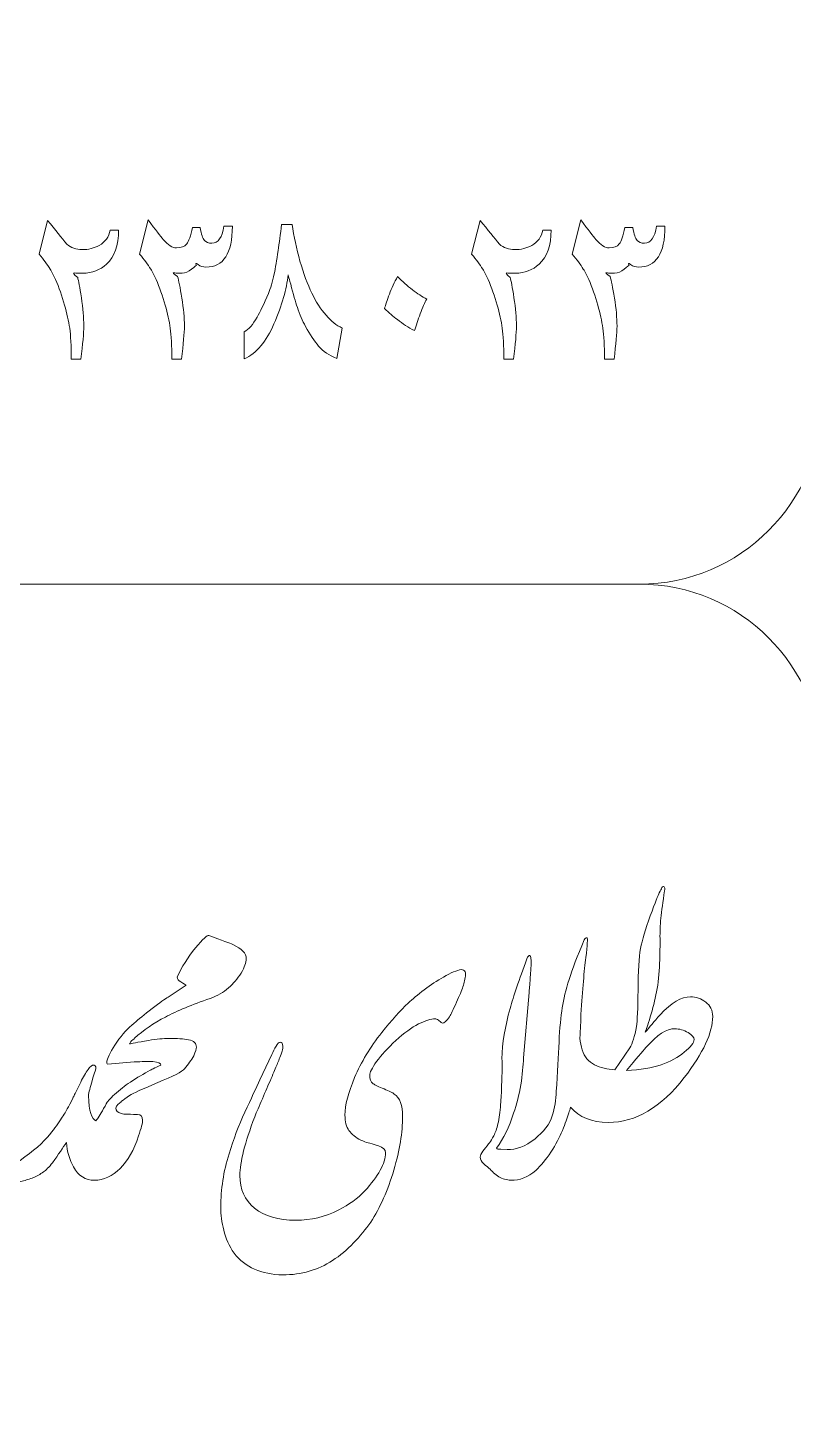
# Model space of a CAD drawing. Header units: millimetres. Extents: x 62 to 462, y 96 to 456.
# Drawn here: x 71.42 to 81.91, y 285.07 to 303.93 of the extents above; entities that cross this region are included whole.
import ezdxf

# ---------------------------------------------------------------- set-up
doc = ezdxf.new("R2010")
doc.units = ezdxf.units.MM
doc.header["$MEASUREMENT"] = 0
doc.layers.add('Layer 1', color=7, linetype='Continuous')

msp = doc.modelspace()

# ---------------------------------------------------------------- linework, layer by layer
at = {"layer": 'Layer 1', "color": 250, "lineweight": 18}
for points, knots in [([(64.8067, 316.3033), (64.8067, 316.3033), (79.8067, 316.3033), (79.8067, 316.3033), (81.1837, 316.3033), (82.3067, 315.1803), (82.3067, 313.8033), (82.3067, 313.8033), (82.3067, 298.8033), (82.3067, 298.8033), (82.3067, 297.4264), (81.1837, 296.3033), (79.8067, 296.3033), (79.8067, 296.3033), (64.8067, 296.3033), (64.8067, 296.3033), (63.4298, 296.3033), (62.3067, 297.4264), (62.3067, 298.8033), (62.3067, 298.8033), (62.3067, 313.8033), (62.3067, 313.8033), (62.3067, 315.1803), (63.4298, 316.3033), (64.8067, 316.3033)], [0, 0, 0, 0, 0.125, 0.125, 0.125, 0.25, 0.25, 0.25, 0.375, 0.375, 0.375, 0.5, 0.5, 0.5, 0.625, 0.625, 0.625, 0.75, 0.75, 0.75, 0.875, 0.875, 0.875, 1, 1, 1, 1]), ([(64.8067, 296.3033), (64.8067, 296.3033), (79.8067, 296.3033), (79.8067, 296.3033), (81.1837, 296.3033), (82.3067, 295.1803), (82.3067, 293.8033), (82.3067, 293.8033), (82.3067, 278.8033), (82.3067, 278.8033), (82.3067, 277.4264), (81.1837, 276.3033), (79.8067, 276.3033), (79.8067, 276.3033), (64.8067, 276.3033), (64.8067, 276.3033), (63.4298, 276.3033), (62.3067, 277.4264), (62.3067, 278.8033), (62.3067, 278.8033), (62.3067, 293.8033), (62.3067, 293.8033), (62.3067, 295.1803), (63.4298, 296.3033), (64.8067, 296.3033)], [0, 0, 0, 0, 0.125, 0.125, 0.125, 0.25, 0.25, 0.25, 0.375, 0.375, 0.375, 0.5, 0.5, 0.5, 0.625, 0.625, 0.625, 0.75, 0.75, 0.75, 0.875, 0.875, 0.875, 1, 1, 1, 1]), ([(78.9892, 290.0833), (78.9943, 290.0275), (79.0045, 289.9738), (79.0195, 289.9216), (79.0501, 289.8275), (79.1065, 289.7593), (79.1889, 289.7193), (79.2712, 289.6793), (79.3641, 289.6558), (79.4676, 289.6487), (79.4676, 289.6487), (79.6745, 289.9521), (79.6745, 289.9521), (79.7086, 290.0098), (79.7392, 290.1074), (79.7639, 290.2449), (79.7756, 290.3202), (79.7827, 290.4872), (79.7851, 290.7424), (79.7874, 290.9987), (79.798, 291.1892), (79.8192, 291.3127), (79.8427, 291.4279), (79.8874, 291.5761), (79.9532, 291.7584), (80.0202, 291.9418), (80.0614, 292.0476), (80.0755, 292.0759), (80.0908, 292.1041), (80.1026, 292.1276), (80.112, 292.1464), (80.1237, 292.1652), (80.1343, 292.1687), (80.1425, 292.1582), (80.1519, 292.1476), (80.1543, 292.1299), (80.1496, 292.1041), (80.1249, 291.95), (80.1073, 291.8254), (80.0979, 291.7278), (80.0896, 291.6302), (80.0849, 291.5373), (80.0861, 291.4491), (80.0873, 291.3609), (80.0861, 291.2468), (80.0814, 291.1069), (80.0767, 290.967), (80.0626, 290.8376), (80.0391, 290.72), (80.0167, 290.6012), (79.9885, 290.4872), (79.9532, 290.3755), (79.9191, 290.2649), (79.8956, 290.1944), (79.885, 290.1638), (79.9403, 290.2332), (80.0073, 290.312), (80.0884, 290.4025), (80.2413, 290.5683), (80.3812, 290.6506), (80.5047, 290.6506), (80.58, 290.6506), (80.6494, 290.6259), (80.7117, 290.5777), (80.7752, 290.5319), (80.8081, 290.4672), (80.8081, 290.3813), (80.8081, 290.1603), (80.6776, 289.8816), (80.4189, 289.5429), (80.1014, 289.1337), (79.7545, 288.9291), (79.3782, 288.9291), (79.1515, 288.9291), (78.9798, 288.9978), (78.8622, 289.1361), (78.8537, 289.1085), (78.8454, 289.0834), (78.8372, 289.0608), (78.8172, 288.9926), (78.7878, 288.9115), (78.749, 288.8186), (78.7114, 288.7257), (78.6585, 288.6269), (78.5915, 288.5234), (78.5233, 288.4199), (78.4551, 288.3364), (78.3857, 288.2718), (78.2787, 288.1789), (78.1646, 288.1342), (78.0447, 288.1365), (77.9835, 288.1389), (77.9271, 288.1553), (77.8765, 288.1859), (77.8283, 288.2177), (77.7836, 288.2576), (77.7425, 288.3035), (77.7048, 288.3329), (77.6825, 288.3529), (77.6731, 288.3611), (77.6413, 288.3917), (77.6249, 288.4223), (77.6249, 288.454), (77.6249, 288.4775), (77.6366, 288.5046), (77.659, 288.534), (77.6825, 288.5634), (77.7083, 288.5975), (77.7389, 288.6339), (77.7519, 288.6516), (77.7707, 288.6798), (77.793, 288.7163), (77.8165, 288.7527), (77.8365, 288.8021), (77.8542, 288.8632), (77.8706, 288.9232), (77.8859, 289.0032), (77.8965, 289.102), (77.9059, 289.2007), (77.9118, 289.2866), (77.9141, 289.3571), (77.9141, 289.3571), (77.9212, 289.5712), (77.9212, 289.5712), (77.9235, 289.6441), (77.9235, 289.7217), (77.9212, 289.8016), (77.9259, 290.0133), (77.9623, 290.2426), (78.0317, 290.4907), (78.0799, 290.6589), (78.1564, 290.8847), (78.2622, 291.1692), (78.2693, 291.1881), (78.2763, 291.1998), (78.2834, 291.2069), (78.2893, 291.2139), (78.2951, 291.2174), (78.2998, 291.2174), (78.3163, 291.2151), (78.3234, 291.1716), (78.321, 291.0869), (78.3187, 291.0458), (78.314, 290.9787), (78.3069, 290.887), (78.2998, 290.7929), (78.2951, 290.733), (78.2928, 290.7083), (78.2928, 290.7083), (78.2175, 289.8122), (78.2175, 289.8122), (78.2128, 289.704), (78.1999, 289.5817), (78.1799, 289.443), (78.1564, 289.3101), (78.1235, 289.1807), (78.0799, 289.0537), (78.02, 288.868), (77.9424, 288.708), (77.8483, 288.5751), (77.853, 288.5657), (77.8718, 288.561), (77.9036, 288.561), (77.9036, 288.561), (77.9906, 288.5575), (77.9906, 288.5575), (78.1164, 288.5528), (78.2422, 288.601), (78.3692, 288.701), (78.495, 288.8009), (78.5762, 288.9068), (78.6103, 289.0173), (78.6444, 289.129), (78.6632, 289.2407), (78.6656, 289.3536), (78.6808, 289.6135), (78.6938, 289.8393), (78.7032, 290.0309), (78.7126, 290.2226), (78.7267, 290.3778), (78.7467, 290.4978), (78.7655, 290.6166), (78.7973, 290.7471), (78.8408, 290.887), (78.8843, 291.0269), (78.9537, 291.208), (79.0477, 291.4315), (79.0618, 291.4538), (79.0736, 291.4632), (79.0854, 291.4585), (79.0971, 291.4538), (79.0924, 291.3644), (79.0701, 291.1881), (79.0477, 291.0128), (79.0254, 290.753), (79.003, 290.4084), (79.0007, 290.3188), (78.9961, 290.2108), (78.9892, 290.0833)], [0, 0, 0, 0, 0.0151515, 0.0151515, 0.0151515, 0.030303, 0.030303, 0.030303, 0.0454545, 0.0454545, 0.0454545, 0.0606061, 0.0606061, 0.0606061, 0.0757576, 0.0757576, 0.0757576, 0.0909091, 0.0909091, 0.0909091, 0.1060606, 0.1060606, 0.1060606, 0.1212121, 0.1212121, 0.1212121, 0.1363636, 0.1363636, 0.1363636, 0.1515152, 0.1515152, 0.1515152, 0.1666667, 0.1666667, 0.1666667, 0.1818182, 0.1818182, 0.1818182, 0.1969697, 0.1969697, 0.1969697, 0.2121212, 0.2121212, 0.2121212, 0.2272727, 0.2272727, 0.2272727, 0.2424242, 0.2424242, 0.2424242, 0.2575758, 0.2575758, 0.2575758, 0.2727273, 0.2727273, 0.2727273, 0.2878788, 0.2878788, 0.2878788, 0.3030303, 0.3030303, 0.3030303, 0.3181818, 0.3181818, 0.3181818, 0.3333333, 0.3333333, 0.3333333, 0.3484848, 0.3484848, 0.3484848, 0.3636364, 0.3636364, 0.3636364, 0.3787879, 0.3787879, 0.3787879, 0.3939394, 0.3939394, 0.3939394, 0.4090909, 0.4090909, 0.4090909, 0.4242424, 0.4242424, 0.4242424, 0.4393939, 0.4393939, 0.4393939, 0.4545455, 0.4545455, 0.4545455, 0.469697, 0.469697, 0.469697, 0.4848485, 0.4848485, 0.4848485, 0.5, 0.5, 0.5, 0.5151515, 0.5151515, 0.5151515, 0.530303, 0.530303, 0.530303, 0.5454545, 0.5454545, 0.5454545, 0.5606061, 0.5606061, 0.5606061, 0.5757576, 0.5757576, 0.5757576, 0.5909091, 0.5909091, 0.5909091, 0.6060606, 0.6060606, 0.6060606, 0.6212121, 0.6212121, 0.6212121, 0.6363636, 0.6363636, 0.6363636, 0.6515152, 0.6515152, 0.6515152, 0.6666667, 0.6666667, 0.6666667, 0.6818182, 0.6818182, 0.6818182, 0.6969697, 0.6969697, 0.6969697, 0.7121212, 0.7121212, 0.7121212, 0.7272727, 0.7272727, 0.7272727, 0.7424242, 0.7424242, 0.7424242, 0.7575758, 0.7575758, 0.7575758, 0.7727273, 0.7727273, 0.7727273, 0.7878788, 0.7878788, 0.7878788, 0.8030303, 0.8030303, 0.8030303, 0.8181818, 0.8181818, 0.8181818, 0.8333333, 0.8333333, 0.8333333, 0.8484848, 0.8484848, 0.8484848, 0.8636364, 0.8636364, 0.8636364, 0.8787879, 0.8787879, 0.8787879, 0.8939394, 0.8939394, 0.8939394, 0.9090909, 0.9090909, 0.9090909, 0.9242424, 0.9242424, 0.9242424, 0.9393939, 0.9393939, 0.9393939, 0.9545455, 0.9545455, 0.9545455, 0.969697, 0.969697, 0.969697, 0.9848485, 0.9848485, 0.9848485, 1, 1, 1, 1]), ([(72.8812, 290.2896), (72.9388, 290.3379), (73.0211, 290.4037), (73.1293, 290.4896), (73.2351, 290.5695), (73.3069, 290.6224), (73.3468, 290.6471), (73.3468, 290.6471), (73.5938, 290.8094), (73.5938, 290.8094), (73.5879, 290.8141), (73.5632, 290.8294), (73.5221, 290.8541), (73.4903, 290.8706), (73.4738, 290.8929), (73.4738, 290.9235), (73.5338, 291.0563), (73.6161, 291.1881), (73.722, 291.3198), (73.8254, 291.4432), (73.8854, 291.4997), (73.9042, 291.4879), (74.09, 291.4244), (74.2006, 291.3833), (74.2347, 291.368), (74.357, 291.3103), (74.4181, 291.2445), (74.4181, 291.1716), (74.4181, 291.121), (74.3946, 291.0552), (74.3487, 290.9752), (74.2982, 290.8964), (74.2405, 290.8294), (74.177, 290.7718), (74.1053, 290.7118), (74.0218, 290.6636), (73.9254, 290.6271), (73.6749, 290.5425), (73.4703, 290.4578), (73.3104, 290.3731), (73.153, 290.291), (73.0115, 290.194), (72.8872, 290.0812), (72.8872, 290.0812), (72.8823, 290.0733), (72.8823, 290.0733), (72.8565, 290.058), (72.84, 290.0427), (72.8318, 290.0286), (72.8235, 290.0145), (72.82, 290.0074), (72.82, 290.0051), (72.84, 290.0098), (72.927, 290.0251), (73.0787, 290.0533), (73.1904, 290.0709), (73.2845, 290.0803), (73.3609, 290.0803), (73.4703, 290.0803), (73.5608, 290.0733), (73.629, 290.0603), (73.7008, 290.0462), (73.7361, 290.0133), (73.7361, 289.9604), (73.7361, 289.9392), (73.7231, 289.9004), (73.6984, 289.8428), (73.6655, 289.7828), (73.6243, 289.7228), (73.5738, 289.6641), (73.5397, 289.6241), (73.4174, 289.5617), (73.2069, 289.4747), (72.9976, 289.3865), (72.8682, 289.3277), (72.82, 289.2972), (72.7718, 289.2654), (72.7353, 289.2395), (72.7095, 289.2196), (72.6956, 289.2012), (72.6804, 289.1876), (72.664, 289.179), (72.6281, 289.1378), (72.6233, 289.105), (72.6507, 289.0808), (72.6777, 289.0549), (72.7236, 289.042), (72.7883, 289.0408), (72.8529, 289.0396), (72.9, 289.0396), (72.9294, 289.0396), (72.9752, 289.0349), (72.9988, 289.0079), (72.9988, 288.9597), (72.9988, 288.9256), (72.9799, 288.8527), (72.9435, 288.7433), (72.8788, 288.5505), (72.7953, 288.4023), (72.6918, 288.2988), (72.5837, 288.1906), (72.4661, 288.1365), (72.3367, 288.1365), (72.2156, 288.1365), (72.1203, 288.1977), (72.051, 288.3188), (71.9982, 288.4152), (71.9658, 288.5273), (71.955, 288.6547), (71.9082, 288.5842), (71.845, 288.4918), (71.7652, 288.3776), (71.717, 288.3176), (71.6758, 288.2753), (71.6405, 288.2506), (71.5947, 288.2177), (71.5488, 288.1918), (71.5018, 288.173), (71.4548, 288.153), (71.403, 288.1377), (71.3466, 288.1248), (71.2901, 288.1118), (71.2349, 288.0989), (71.1796, 288.0848), (71.1796, 288.0848), (70.9515, 288.0295), (70.9515, 288.0295), (70.8597, 288.0142), (70.8033, 288.0119), (70.7833, 288.0225), (70.7833, 288.0554), (70.8209, 288.0954), (70.8974, 288.1436), (70.9656, 288.1871), (71.0361, 288.2318), (71.1067, 288.2765), (71.1784, 288.3211), (71.249, 288.3647), (71.3207, 288.4082), (71.5018, 288.5352), (71.6382, 288.6539), (71.7276, 288.7633), (71.7958, 288.8491), (71.8499, 288.9232), (71.8887, 288.9879), (71.9145, 289.0243), (71.9522, 289.0878), (72.0027, 289.1772), (72.0027, 289.1772), (72.0361, 289.2455), (72.0361, 289.2455), (72.044, 289.2642), (72.0525, 289.2821), (72.0616, 289.2995), (72.0657, 289.3079), (72.0699, 289.3159), (72.0743, 289.3238), (72.0743, 289.3238), (72.1509, 289.4806), (72.1509, 289.4806), (72.185, 289.5512), (72.2191, 289.6088), (72.2509, 289.6523), (72.2802, 289.6958), (72.3085, 289.717), (72.3332, 289.7146), (72.3567, 289.7029), (72.3637, 289.6805), (72.3543, 289.6452), (72.3285, 289.57), (72.3132, 289.5206), (72.3061, 289.4971), (72.28, 289.4103), (72.263, 289.3417), (72.2554, 289.292), (72.267, 289.084), (72.301, 288.9713), (72.3579, 288.9526), (72.3826, 288.9785), (72.419, 289.0338), (72.4649, 289.1184), (72.4919, 289.169), (72.5131, 289.2031), (72.526, 289.2219), (72.5295, 289.2262), (72.5334, 289.2299), (72.5378, 289.233), (72.5585, 289.2585), (72.5841, 289.2855), (72.613, 289.3124), (72.6848, 289.3771), (72.7565, 289.4324), (72.8306, 289.4806), (72.9247, 289.5429), (73.0152, 289.597), (73.1022, 289.6429), (73.1093, 289.6476), (73.1587, 289.6723), (73.2504, 289.7158), (73.2504, 289.7381), (73.2139, 289.7546), (73.1399, 289.764), (73.0764, 289.7664), (72.9893, 289.764), (72.8823, 289.7569), (72.8823, 289.7569), (72.5237, 289.7287), (72.5237, 289.7287), (72.5072, 289.7287), (72.5025, 289.7428), (72.5096, 289.7699), (72.5237, 289.8299), (72.5684, 289.9169), (72.646, 290.0286), (72.7214, 290.14), (72.7991, 290.225), (72.8791, 290.2849), (72.8791, 290.2849), (72.8812, 290.2896), (72.8812, 290.2896)], [0, 0, 0, 0, 0.0136986, 0.0136986, 0.0136986, 0.0273973, 0.0273973, 0.0273973, 0.0410959, 0.0410959, 0.0410959, 0.0547945, 0.0547945, 0.0547945, 0.0684932, 0.0684932, 0.0684932, 0.0821918, 0.0821918, 0.0821918, 0.0958904, 0.0958904, 0.0958904, 0.109589, 0.109589, 0.109589, 0.1232877, 0.1232877, 0.1232877, 0.1369863, 0.1369863, 0.1369863, 0.1506849, 0.1506849, 0.1506849, 0.1643836, 0.1643836, 0.1643836, 0.1780822, 0.1780822, 0.1780822, 0.1917808, 0.1917808, 0.1917808, 0.2054795, 0.2054795, 0.2054795, 0.2191781, 0.2191781, 0.2191781, 0.2328767, 0.2328767, 0.2328767, 0.2465753, 0.2465753, 0.2465753, 0.260274, 0.260274, 0.260274, 0.2739726, 0.2739726, 0.2739726, 0.2876712, 0.2876712, 0.2876712, 0.3013699, 0.3013699, 0.3013699, 0.3150685, 0.3150685, 0.3150685, 0.3287671, 0.3287671, 0.3287671, 0.3424658, 0.3424658, 0.3424658, 0.3561644, 0.3561644, 0.3561644, 0.369863, 0.369863, 0.369863, 0.3835616, 0.3835616, 0.3835616, 0.3972603, 0.3972603, 0.3972603, 0.4109589, 0.4109589, 0.4109589, 0.4246575, 0.4246575, 0.4246575, 0.4383562, 0.4383562, 0.4383562, 0.4520548, 0.4520548, 0.4520548, 0.4657534, 0.4657534, 0.4657534, 0.4794521, 0.4794521, 0.4794521, 0.4931507, 0.4931507, 0.4931507, 0.5068493, 0.5068493, 0.5068493, 0.5205479, 0.5205479, 0.5205479, 0.5342466, 0.5342466, 0.5342466, 0.5479452, 0.5479452, 0.5479452, 0.5616438, 0.5616438, 0.5616438, 0.5753425, 0.5753425, 0.5753425, 0.5890411, 0.5890411, 0.5890411, 0.6027397, 0.6027397, 0.6027397, 0.6164384, 0.6164384, 0.6164384, 0.630137, 0.630137, 0.630137, 0.6438356, 0.6438356, 0.6438356, 0.6575342, 0.6575342, 0.6575342, 0.6712329, 0.6712329, 0.6712329, 0.6849315, 0.6849315, 0.6849315, 0.6986301, 0.6986301, 0.6986301, 0.7123288, 0.7123288, 0.7123288, 0.7260274, 0.7260274, 0.7260274, 0.739726, 0.739726, 0.739726, 0.7534247, 0.7534247, 0.7534247, 0.7671233, 0.7671233, 0.7671233, 0.7808219, 0.7808219, 0.7808219, 0.7945205, 0.7945205, 0.7945205, 0.8082192, 0.8082192, 0.8082192, 0.8219178, 0.8219178, 0.8219178, 0.8356164, 0.8356164, 0.8356164, 0.8493151, 0.8493151, 0.8493151, 0.8630137, 0.8630137, 0.8630137, 0.8767123, 0.8767123, 0.8767123, 0.890411, 0.890411, 0.890411, 0.9041096, 0.9041096, 0.9041096, 0.9178082, 0.9178082, 0.9178082, 0.9315068, 0.9315068, 0.9315068, 0.9452055, 0.9452055, 0.9452055, 0.9589041, 0.9589041, 0.9589041, 0.9726027, 0.9726027, 0.9726027, 0.9863014, 0.9863014, 0.9863014, 1, 1, 1, 1]), ([(77.4214, 290.9341), (77.4132, 290.8764), (77.3979, 290.8212), (77.3791, 290.7671), (77.3591, 290.713), (77.3273, 290.6377), (77.2827, 290.5413), (77.238, 290.4449), (77.2109, 290.3896), (77.2015, 290.3755), (77.1651, 290.3179), (77.1321, 290.2896), (77.1051, 290.2896), (77.0839, 290.3038), (77.0663, 290.3167), (77.0498, 290.3296), (77.0334, 290.3426), (77.0192, 290.3484), (77.0051, 290.3484), (76.9475, 290.3484), (76.8723, 290.3249), (76.7782, 290.2779), (76.6829, 290.2308), (76.5806, 290.1556), (76.4677, 290.0521), (76.3548, 289.9486), (76.2667, 289.8522), (76.2032, 289.7628), (76.1408, 289.6735), (76.1091, 289.6111), (76.1091, 289.577), (76.1091, 289.5265), (76.1244, 289.4865), (76.1573, 289.4594), (76.1843, 289.4383), (76.2337, 289.4148), (76.3055, 289.3877), (76.376, 289.3595), (76.4242, 289.3371), (76.4466, 289.3183), (76.523, 289.2654), (76.5606, 289.1619), (76.5606, 289.0079), (76.5606, 288.795), (76.5207, 288.5505), (76.4395, 288.2765), (76.3596, 288.0013), (76.2537, 287.7638), (76.1232, 287.5615), (76.0562, 287.4674), (75.9786, 287.3733), (75.8892, 287.2793), (75.7998, 287.184), (75.7034, 287.1041), (75.5999, 287.037), (75.4023, 286.9065), (75.1742, 286.8407), (74.9179, 286.8407), (74.6262, 286.8454), (74.404, 286.9441), (74.2523, 287.137), (74.1841, 287.2358), (74.1359, 287.3404), (74.11, 287.451), (74.083, 287.5615), (74.07, 287.6662), (74.07, 287.7649), (74.07, 287.8908), (74.0794, 288.0142), (74.0971, 288.1353), (74.1159, 288.2553), (74.1441, 288.3764), (74.1829, 288.4987), (74.2429, 288.6963), (74.3146, 288.8868), (74.4005, 289.0702), (74.4851, 289.2537), (74.5533, 289.4018), (74.6062, 289.5147), (74.6062, 289.5147), (74.7685, 289.8593), (74.7685, 289.8593), (74.7873, 289.8981), (74.8062, 289.9357), (74.8273, 289.9733), (74.8473, 290.0098), (74.8661, 290.0274), (74.8826, 290.0274), (74.9049, 290.0274), (74.9179, 290.0098), (74.919, 289.9733), (74.9202, 289.9357), (74.9155, 289.9086), (74.9061, 289.8898), (74.8814, 289.824), (74.8591, 289.7675), (74.8414, 289.7228), (74.8226, 289.6782), (74.7956, 289.6135), (74.7579, 289.5288), (74.7215, 289.443), (74.6815, 289.3513), (74.6392, 289.2525), (74.5968, 289.1537), (74.5616, 289.0726), (74.5345, 289.0079), (74.3993, 288.6504), (74.3311, 288.3811), (74.3311, 288.2024), (74.3311, 288.0142), (74.3981, 287.8649), (74.5333, 287.7543), (74.6674, 287.6438), (74.8567, 287.5885), (75.1001, 287.5885), (75.3024, 287.5885), (75.4976, 287.6356), (75.6869, 287.7297), (75.8269, 287.8014), (75.9444, 287.8872), (76.0385, 287.9884), (76.1326, 288.0895), (76.2043, 288.1847), (76.2537, 288.2729), (76.3031, 288.3611), (76.3278, 288.4411), (76.3278, 288.5116), (76.3278, 288.5552), (76.2949, 288.5881), (76.229, 288.6081), (76.1632, 288.6292), (76.1161, 288.6433), (76.0867, 288.6504), (76.0585, 288.6563), (76.0256, 288.6692), (75.988, 288.688), (75.9174, 288.7221), (75.8633, 288.7656), (75.8257, 288.8174), (75.7892, 288.8691), (75.7704, 288.9397), (75.7704, 289.0291), (75.7704, 289.1643), (75.8151, 289.3371), (75.9033, 289.5453), (75.9915, 289.7546), (76.1161, 289.9604), (76.2772, 290.1626), (76.4089, 290.3273), (76.5289, 290.4625), (76.6359, 290.5648), (76.6935, 290.6177), (76.7676, 290.6789), (76.857, 290.7459), (76.9463, 290.8141), (77.0334, 290.8717), (77.1192, 290.9199), (77.2227, 290.9799), (77.3038, 291.014), (77.3638, 291.0234), (77.3885, 291.0234), (77.4061, 291.0128), (77.4155, 290.9928), (77.4238, 290.9717), (77.4261, 290.9529), (77.4214, 290.9341)], [0, 0, 0, 0, 0.0181818, 0.0181818, 0.0181818, 0.0363636, 0.0363636, 0.0363636, 0.0545455, 0.0545455, 0.0545455, 0.0727273, 0.0727273, 0.0727273, 0.0909091, 0.0909091, 0.0909091, 0.1090909, 0.1090909, 0.1090909, 0.1272727, 0.1272727, 0.1272727, 0.1454545, 0.1454545, 0.1454545, 0.1636364, 0.1636364, 0.1636364, 0.1818182, 0.1818182, 0.1818182, 0.2, 0.2, 0.2, 0.2181818, 0.2181818, 0.2181818, 0.2363636, 0.2363636, 0.2363636, 0.2545455, 0.2545455, 0.2545455, 0.2727273, 0.2727273, 0.2727273, 0.2909091, 0.2909091, 0.2909091, 0.3090909, 0.3090909, 0.3090909, 0.3272727, 0.3272727, 0.3272727, 0.3454545, 0.3454545, 0.3454545, 0.3636364, 0.3636364, 0.3636364, 0.3818182, 0.3818182, 0.3818182, 0.4, 0.4, 0.4, 0.4181818, 0.4181818, 0.4181818, 0.4363636, 0.4363636, 0.4363636, 0.4545455, 0.4545455, 0.4545455, 0.4727273, 0.4727273, 0.4727273, 0.4909091, 0.4909091, 0.4909091, 0.5090909, 0.5090909, 0.5090909, 0.5272727, 0.5272727, 0.5272727, 0.5454545, 0.5454545, 0.5454545, 0.5636364, 0.5636364, 0.5636364, 0.5818182, 0.5818182, 0.5818182, 0.6, 0.6, 0.6, 0.6181818, 0.6181818, 0.6181818, 0.6363636, 0.6363636, 0.6363636, 0.6545455, 0.6545455, 0.6545455, 0.6727273, 0.6727273, 0.6727273, 0.6909091, 0.6909091, 0.6909091, 0.7090909, 0.7090909, 0.7090909, 0.7272727, 0.7272727, 0.7272727, 0.7454545, 0.7454545, 0.7454545, 0.7636364, 0.7636364, 0.7636364, 0.7818182, 0.7818182, 0.7818182, 0.8, 0.8, 0.8, 0.8181818, 0.8181818, 0.8181818, 0.8363636, 0.8363636, 0.8363636, 0.8545455, 0.8545455, 0.8545455, 0.8727273, 0.8727273, 0.8727273, 0.8909091, 0.8909091, 0.8909091, 0.9090909, 0.9090909, 0.9090909, 0.9272727, 0.9272727, 0.9272727, 0.9454545, 0.9454545, 0.9454545, 0.9636364, 0.9636364, 0.9636364, 0.9818182, 0.9818182, 0.9818182, 1, 1, 1, 1]), ([(80.5529, 290.0638), (80.5529, 290.0932), (80.5259, 290.125), (80.4706, 290.1603), (80.4106, 290.1944), (80.3507, 290.212), (80.2907, 290.212), (80.1813, 290.2167), (80.0473, 290.1297), (79.8921, 289.9533), (79.845, 289.9051), (79.7568, 289.8004), (79.6263, 289.6393), (79.8192, 289.6487), (79.9779, 289.6758), (80.1037, 289.7193), (80.2284, 289.7628), (80.3342, 289.8204), (80.4189, 289.891), (80.5082, 289.9627), (80.5529, 290.0203), (80.5529, 290.0638)], [0, 0, 0, 0, 0.1428571, 0.1428571, 0.1428571, 0.2857143, 0.2857143, 0.2857143, 0.4285714, 0.4285714, 0.4285714, 0.5714286, 0.5714286, 0.5714286, 0.7142857, 0.7142857, 0.7142857, 0.8571429, 0.8571429, 0.8571429, 1, 1, 1, 1])]:
    msp.add_open_spline(points, degree=3, knots=knots, dxfattribs=at)
at = {"layer": 'Layer 1', "color": 250, "lineweight": 9}
for points, knots in [([(72.1691, 300.8859), (72.2555, 300.8859), (72.3337, 300.9059), (72.4048, 300.9447), (72.4865, 300.9893), (72.5365, 301.0593), (72.5547, 301.1545), (72.5547, 301.1545), (72.6688, 301.1545), (72.6688, 301.1545), (72.6688, 300.9435), (72.6141, 300.7877), (72.5048, 300.6877), (72.4154, 300.6054), (72.3067, 300.5637), (72.1797, 300.5637), (72.1797, 300.5637), (72.1538, 300.5637), (72.1538, 300.5637), (72.1168, 300.5637), (72.0868, 300.5649), (72.0633, 300.5672), (72.0398, 300.5696), (72.055, 300.549), (72.1091, 300.5055), (72.1203, 300.4655), (72.1373, 300.3726), (72.1597, 300.2274), (72.182, 300.0822), (72.1932, 299.9523), (72.1932, 299.8388), (72.1932, 299.7436), (72.1797, 299.5925), (72.152, 299.3862), (72.152, 299.3862), (72.0209, 299.3862), (72.0209, 299.3862), (72.0209, 299.5696), (72.0139, 299.7107), (71.9998, 299.8089), (71.9851, 299.907), (71.9622, 300.0123), (71.9298, 300.1246), (71.894, 300.2486), (71.8528, 300.3668), (71.8058, 300.4779), (71.7828, 300.5296), (71.7582, 300.5766), (71.7317, 300.619), (71.6941, 300.6825), (71.6435, 300.7506), (71.58, 300.8241), (71.58, 300.8241), (71.6953, 301.2874), (71.6953, 301.2874), (71.8034, 301.1539), (71.891, 301.0452), (71.9592, 300.9599), (72.0186, 300.9106), (72.0885, 300.8859), (72.1691, 300.8859)], [0, 0, 0, 0, 0.05, 0.05, 0.05, 0.1, 0.1, 0.1, 0.15, 0.15, 0.15, 0.2, 0.2, 0.2, 0.25, 0.25, 0.25, 0.3, 0.3, 0.3, 0.35, 0.35, 0.35, 0.4, 0.4, 0.4, 0.45, 0.45, 0.45, 0.5, 0.5, 0.5, 0.55, 0.55, 0.55, 0.6, 0.6, 0.6, 0.65, 0.65, 0.65, 0.7, 0.7, 0.7, 0.75, 0.75, 0.75, 0.8, 0.8, 0.8, 0.85, 0.85, 0.85, 0.9, 0.9, 0.9, 0.95, 0.95, 0.95, 1, 1, 1, 1]), ([(73.9486, 300.974), (74.0345, 300.974), (74.0891, 301.0516), (74.1121, 301.2063), (74.1121, 301.2063), (74.2279, 301.2063), (74.2279, 301.2063), (74.2279, 300.833), (74.1068, 300.6466), (73.8658, 300.6466), (73.8281, 300.6466), (73.7923, 300.6584), (73.7582, 300.6819), (73.7247, 300.7054), (73.717, 300.7007), (73.737, 300.6672), (73.7382, 300.673), (73.7153, 300.6572), (73.6676, 300.619), (73.6253, 300.5837), (73.5824, 300.5655), (73.5389, 300.5655), (73.533, 300.5655), (73.526, 300.5655), (73.5171, 300.5649), (73.5083, 300.5643), (73.4983, 300.5637), (73.4872, 300.5637), (73.4666, 300.5637), (73.446, 300.5661), (73.426, 300.5702), (73.406, 300.5743), (73.4231, 300.5566), (73.4783, 300.5173), (73.4936, 300.4649), (73.5124, 300.3668), (73.536, 300.2227), (73.5595, 300.0793), (73.5712, 299.9511), (73.5712, 299.8388), (73.5712, 299.7436), (73.5577, 299.5925), (73.5301, 299.3862), (73.5301, 299.3862), (73.399, 299.3862), (73.399, 299.3862), (73.399, 299.5696), (73.3919, 299.7107), (73.3778, 299.8089), (73.3631, 299.907), (73.3402, 300.0123), (73.3079, 300.1246), (73.2726, 300.2486), (73.2308, 300.3668), (73.1838, 300.4779), (73.1609, 300.5296), (73.1362, 300.5766), (73.1097, 300.619), (73.0721, 300.6825), (73.0216, 300.7506), (72.9581, 300.8241), (72.9581, 300.8241), (73.0756, 301.2927), (73.0756, 301.2927), (73.1756, 301.1592), (73.2444, 301.0699), (73.282, 301.024), (73.3478, 300.9482), (73.4078, 300.91), (73.4631, 300.91), (73.526, 300.91), (73.5724, 300.9282), (73.6024, 300.9635), (73.6312, 300.9981), (73.6571, 301.0734), (73.68, 301.1892), (73.68, 301.1892), (73.787, 301.1892), (73.787, 301.1892), (73.8028, 301.0975), (73.8222, 301.0387), (73.8452, 301.0128), (73.8681, 300.987), (73.9028, 300.974), (73.9486, 300.974)], [0, 0, 0, 0, 0.0357143, 0.0357143, 0.0357143, 0.0714286, 0.0714286, 0.0714286, 0.1071429, 0.1071429, 0.1071429, 0.1428571, 0.1428571, 0.1428571, 0.1785714, 0.1785714, 0.1785714, 0.2142857, 0.2142857, 0.2142857, 0.25, 0.25, 0.25, 0.2857143, 0.2857143, 0.2857143, 0.3214286, 0.3214286, 0.3214286, 0.3571429, 0.3571429, 0.3571429, 0.3928571, 0.3928571, 0.3928571, 0.4285714, 0.4285714, 0.4285714, 0.4642857, 0.4642857, 0.4642857, 0.5, 0.5, 0.5, 0.5357143, 0.5357143, 0.5357143, 0.5714286, 0.5714286, 0.5714286, 0.6071429, 0.6071429, 0.6071429, 0.6428571, 0.6428571, 0.6428571, 0.6785714, 0.6785714, 0.6785714, 0.7142857, 0.7142857, 0.7142857, 0.75, 0.75, 0.75, 0.7857143, 0.7857143, 0.7857143, 0.8214286, 0.8214286, 0.8214286, 0.8571429, 0.8571429, 0.8571429, 0.8928571, 0.8928571, 0.8928571, 0.9285714, 0.9285714, 0.9285714, 0.9642857, 0.9642857, 0.9642857, 1, 1, 1, 1]), ([(78.0951, 300.8859), (78.1815, 300.8859), (78.2597, 300.9059), (78.3308, 300.9447), (78.4125, 300.9893), (78.4625, 301.0593), (78.4807, 301.1545), (78.4807, 301.1545), (78.5948, 301.1545), (78.5948, 301.1545), (78.5948, 300.9435), (78.5401, 300.7877), (78.4308, 300.6877), (78.3414, 300.6054), (78.2327, 300.5637), (78.1057, 300.5637), (78.1057, 300.5637), (78.0798, 300.5637), (78.0798, 300.5637), (78.0428, 300.5637), (78.0128, 300.5649), (77.9893, 300.5672), (77.9658, 300.5696), (77.981, 300.549), (78.0351, 300.5055), (78.0463, 300.4655), (78.0633, 300.3726), (78.0857, 300.2274), (78.108, 300.0822), (78.1192, 299.9523), (78.1192, 299.8388), (78.1192, 299.7436), (78.1057, 299.5925), (78.078, 299.3862), (78.078, 299.3862), (77.9469, 299.3862), (77.9469, 299.3862), (77.9469, 299.5696), (77.9399, 299.7107), (77.9258, 299.8089), (77.9111, 299.907), (77.8882, 300.0123), (77.8558, 300.1246), (77.82, 300.2486), (77.7788, 300.3668), (77.7318, 300.4779), (77.7088, 300.5296), (77.6842, 300.5766), (77.6577, 300.619), (77.6201, 300.6825), (77.5695, 300.7506), (77.506, 300.8241), (77.506, 300.8241), (77.6213, 301.2874), (77.6213, 301.2874), (77.7294, 301.1539), (77.817, 301.0452), (77.8852, 300.9599), (77.9446, 300.9106), (78.0145, 300.8859), (78.0951, 300.8859)], [0, 0, 0, 0, 0.05, 0.05, 0.05, 0.1, 0.1, 0.1, 0.15, 0.15, 0.15, 0.2, 0.2, 0.2, 0.25, 0.25, 0.25, 0.3, 0.3, 0.3, 0.35, 0.35, 0.35, 0.4, 0.4, 0.4, 0.45, 0.45, 0.45, 0.5, 0.5, 0.5, 0.55, 0.55, 0.55, 0.6, 0.6, 0.6, 0.65, 0.65, 0.65, 0.7, 0.7, 0.7, 0.75, 0.75, 0.75, 0.8, 0.8, 0.8, 0.85, 0.85, 0.85, 0.9, 0.9, 0.9, 0.95, 0.95, 0.95, 1, 1, 1, 1]), ([(79.8746, 300.974), (79.9605, 300.974), (80.0151, 301.0516), (80.0381, 301.2063), (80.0381, 301.2063), (80.1539, 301.2063), (80.1539, 301.2063), (80.1539, 300.833), (80.0328, 300.6466), (79.7918, 300.6466), (79.7541, 300.6466), (79.7183, 300.6584), (79.6842, 300.6819), (79.6507, 300.7054), (79.643, 300.7007), (79.663, 300.6672), (79.6642, 300.673), (79.6413, 300.6572), (79.5936, 300.619), (79.5513, 300.5837), (79.5084, 300.5655), (79.4649, 300.5655), (79.459, 300.5655), (79.452, 300.5655), (79.4431, 300.5649), (79.4343, 300.5643), (79.4243, 300.5637), (79.4132, 300.5637), (79.3926, 300.5637), (79.372, 300.5661), (79.352, 300.5702), (79.332, 300.5743), (79.3491, 300.5566), (79.4043, 300.5173), (79.4196, 300.4649), (79.4384, 300.3668), (79.462, 300.2227), (79.4855, 300.0793), (79.4972, 299.9511), (79.4972, 299.8388), (79.4972, 299.7436), (79.4837, 299.5925), (79.4561, 299.3862), (79.4561, 299.3862), (79.325, 299.3862), (79.325, 299.3862), (79.325, 299.5696), (79.3179, 299.7107), (79.3038, 299.8089), (79.2891, 299.907), (79.2662, 300.0123), (79.2339, 300.1246), (79.1986, 300.2486), (79.1568, 300.3668), (79.1098, 300.4779), (79.0869, 300.5296), (79.0622, 300.5766), (79.0357, 300.619), (78.9981, 300.6825), (78.9476, 300.7506), (78.8841, 300.8241), (78.8841, 300.8241), (79.0016, 301.2927), (79.0016, 301.2927), (79.1016, 301.1592), (79.1704, 301.0699), (79.208, 301.024), (79.2738, 300.9482), (79.3338, 300.91), (79.3891, 300.91), (79.452, 300.91), (79.4984, 300.9282), (79.5284, 300.9635), (79.5572, 300.9981), (79.5831, 301.0734), (79.606, 301.1892), (79.606, 301.1892), (79.713, 301.1892), (79.713, 301.1892), (79.7288, 301.0975), (79.7482, 301.0387), (79.7712, 301.0128), (79.7941, 300.987), (79.8288, 300.974), (79.8746, 300.974)], [0, 0, 0, 0, 0.0357143, 0.0357143, 0.0357143, 0.0714286, 0.0714286, 0.0714286, 0.1071429, 0.1071429, 0.1071429, 0.1428571, 0.1428571, 0.1428571, 0.1785714, 0.1785714, 0.1785714, 0.2142857, 0.2142857, 0.2142857, 0.25, 0.25, 0.25, 0.2857143, 0.2857143, 0.2857143, 0.3214286, 0.3214286, 0.3214286, 0.3571429, 0.3571429, 0.3571429, 0.3928571, 0.3928571, 0.3928571, 0.4285714, 0.4285714, 0.4285714, 0.4642857, 0.4642857, 0.4642857, 0.5, 0.5, 0.5, 0.5357143, 0.5357143, 0.5357143, 0.5714286, 0.5714286, 0.5714286, 0.6071429, 0.6071429, 0.6071429, 0.6428571, 0.6428571, 0.6428571, 0.6785714, 0.6785714, 0.6785714, 0.7142857, 0.7142857, 0.7142857, 0.75, 0.75, 0.75, 0.7857143, 0.7857143, 0.7857143, 0.8214286, 0.8214286, 0.8214286, 0.8571429, 0.8571429, 0.8571429, 0.8928571, 0.8928571, 0.8928571, 0.9285714, 0.9285714, 0.9285714, 0.9642857, 0.9642857, 0.9642857, 1, 1, 1, 1]), ([(74.3914, 299.7595), (74.4525, 299.7942), (74.5107, 299.8606), (74.5671, 299.9594), (74.6106, 300.034), (74.6624, 300.1434), (74.7223, 300.2868), (74.7511, 300.3544), (74.7776, 300.4438), (74.8017, 300.5555), (74.8176, 300.6348), (74.8352, 300.7401), (74.8546, 300.8723), (74.8699, 300.9758), (74.8858, 301.0957), (74.9028, 301.2321), (74.9028, 301.2321), (75.0492, 301.2321), (75.0492, 301.2321), (75.0704, 301.0669), (75.105, 300.8988), (75.1544, 300.7283), (75.2038, 300.5578), (75.2579, 300.412), (75.3167, 300.2903), (75.3714, 300.1739), (75.4372, 300.0728), (75.513, 299.987), (75.5806, 299.9076), (75.6541, 299.8494), (75.7335, 299.8112), (75.7335, 299.8112), (75.6577, 299.3962), (75.6577, 299.3962), (75.553, 299.4373), (75.4707, 299.4932), (75.4102, 299.5631), (75.3502, 299.6331), (75.2902, 299.7236), (75.2303, 299.8336), (75.1891, 299.9106), (75.1515, 299.9982), (75.1186, 300.0957), (75.0933, 300.1716), (75.0627, 300.2768), (75.0269, 300.4126), (74.9998, 300.5137), (74.9881, 300.5561), (74.9928, 300.5396), (74.9722, 300.3491), (74.9069, 300.1257), (74.7982, 299.87), (74.6947, 299.6278), (74.5595, 299.4673), (74.3914, 299.3891), (74.3914, 299.3891), (74.3914, 299.7595), (74.3914, 299.7595)], [0, 0, 0, 0, 0.0526316, 0.0526316, 0.0526316, 0.1052632, 0.1052632, 0.1052632, 0.1578947, 0.1578947, 0.1578947, 0.2105263, 0.2105263, 0.2105263, 0.2631579, 0.2631579, 0.2631579, 0.3157895, 0.3157895, 0.3157895, 0.3684211, 0.3684211, 0.3684211, 0.4210526, 0.4210526, 0.4210526, 0.4736842, 0.4736842, 0.4736842, 0.5263158, 0.5263158, 0.5263158, 0.5789474, 0.5789474, 0.5789474, 0.6315789, 0.6315789, 0.6315789, 0.6842105, 0.6842105, 0.6842105, 0.7368421, 0.7368421, 0.7368421, 0.7894737, 0.7894737, 0.7894737, 0.8421053, 0.8421053, 0.8421053, 0.8947368, 0.8947368, 0.8947368, 0.9473684, 0.9473684, 0.9473684, 1, 1, 1, 1]), ([(76.7241, 299.7771), (76.6377, 299.8218), (76.5595, 299.8718), (76.4895, 299.927), (76.4313, 299.9717), (76.3726, 300.0223), (76.3138, 300.0781), (76.3255, 300.1275), (76.3467, 300.1939), (76.3784, 300.2774), (76.4102, 300.3603), (76.4478, 300.4408), (76.4913, 300.5173), (76.5566, 300.4497), (76.6242, 300.3897), (76.6935, 300.3374), (76.7635, 300.285), (76.8288, 300.2427), (76.8911, 300.2092), (76.8634, 300.1598), (76.834, 300.0928), (76.8023, 300.0076), (76.7706, 299.9229), (76.7447, 299.8459), (76.7241, 299.7771)], [0, 0, 0, 0, 0.125, 0.125, 0.125, 0.25, 0.25, 0.25, 0.375, 0.375, 0.375, 0.5, 0.5, 0.5, 0.625, 0.625, 0.625, 0.75, 0.75, 0.75, 0.875, 0.875, 0.875, 1, 1, 1, 1])]:
    msp.add_open_spline(points, degree=3, knots=knots, dxfattribs=at)

doc.saveas('drawing.dxf')
